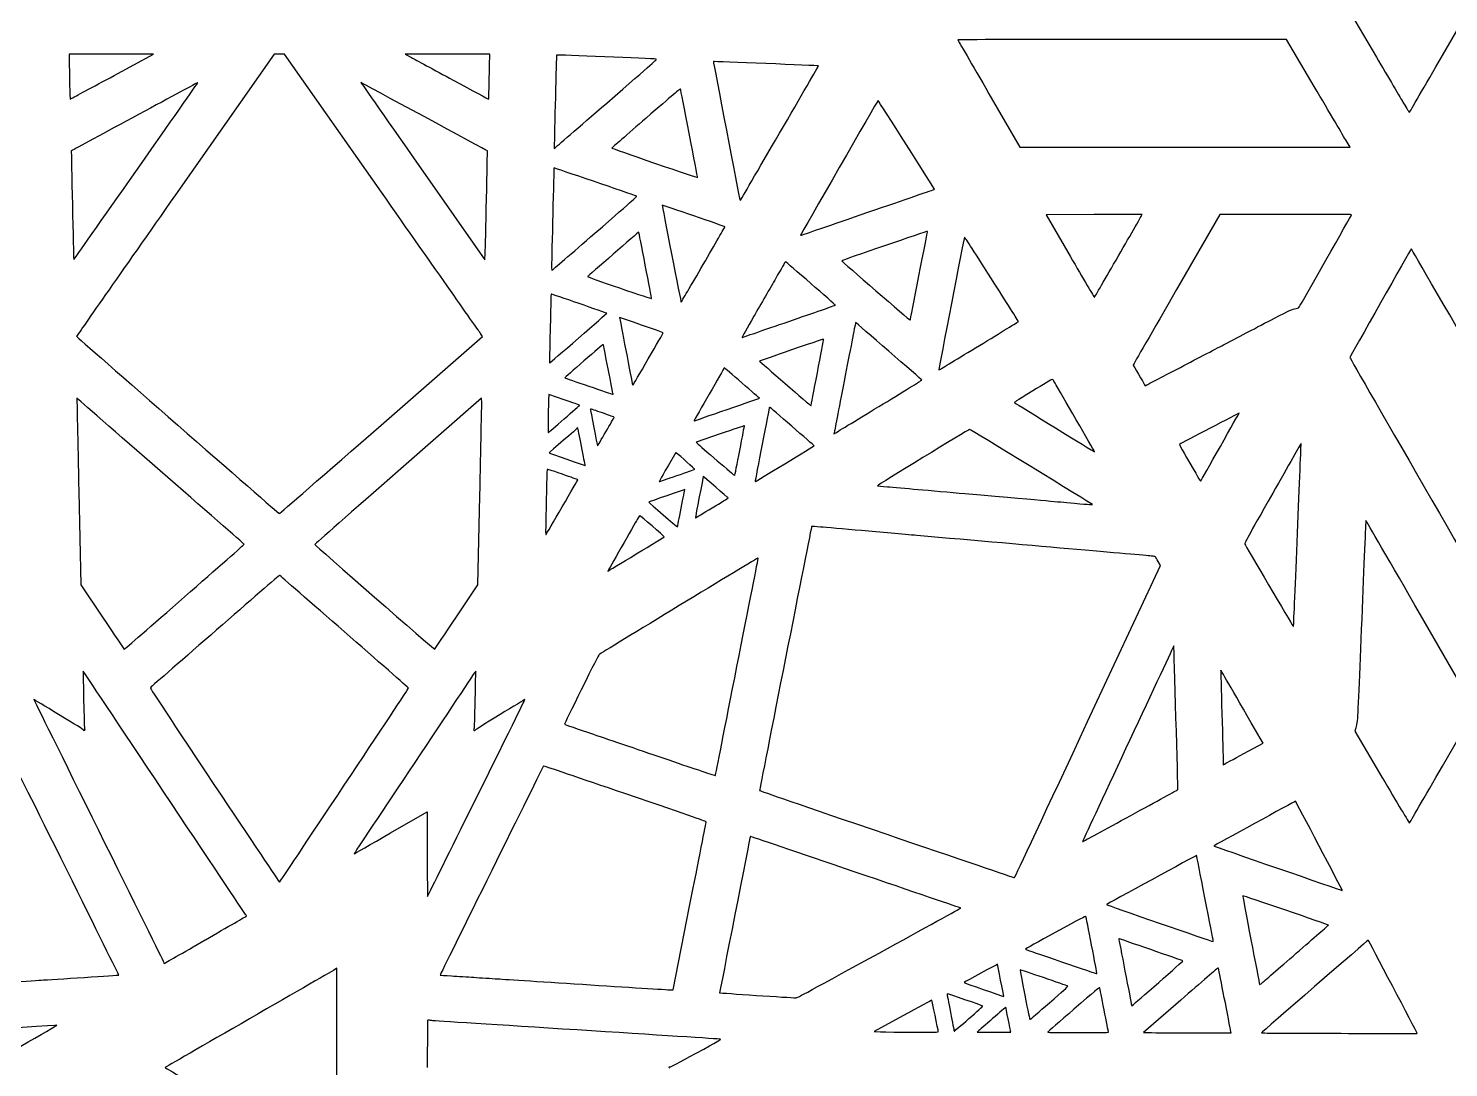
# Model space of a CAD drawing. Extents: x 18 to 192, y 74 to 223.
# Drawn here: x 95.5 to 149.2, y 148.5 to 187.8 of the extents above; entities that cross this region are included whole.
import ezdxf

# ---------------------------------------------------------------- set-up
doc = ezdxf.new("R2010")
doc.units = 0
doc.layers.add('Layer_1', color=7, linetype='CONTINUOUS')

msp = doc.modelspace()

# ---------------------------------------------------------------- linework, layer by layer
at = {"layer": 'Layer_1', "color": 7}
for points in [[(148.95758, 186.79231), (150.19416, 188.93496), (148.13019, 192.50973)], [(145.68337, 188.23722), (145.64557, 188.11529), (146.46191, 186.72821)], [(144.11281, 185.61272), (143.06394, 187.39424), (136.8486, 187.39424)], [(98.742834, 186.03273), (100.22989, 186.83689), (98.638234, 186.84089)], [(108.84915, 181.61968), (105.18843, 186.8436), (104.98976, 186.84275), (104.79109, 186.84191), (101.0587, 181.5131)], [(112.93541, 186.41003), (112.94441, 186.84395), (111.34407, 186.84366), (109.74373, 186.84338), (109.99067, 186.70983)], [(98.742514, 186.03351), (98.742834, 186.03273)], [(97.074014, 185.32409), (97.082014, 185.13695), (97.168714, 185.18315)], [(112.91644, 185.55638), (112.91681, 185.55631)], [(131.81316, 185.34289), (132.98366, 183.31616), (139.22426, 183.31616), (145.46486, 183.31616), (145.31327, 183.57366)], [(115.38221, 183.34685), (115.38145, 183.27175), (115.41385, 183.29745)], [(110.41717, 182.41179), (112.76383, 179.06281), (112.77283, 179.30922)], [(127.24188, 180.8606), (127.24186, 180.86082)], [(135.7886, 180.77269), (133.98024, 180.76869), (134.88636, 179.19918)], [(143.03572, 180.77528), (140.54864, 180.77528), (138.90822, 177.93396)], [(136.7097, 179.20732), (136.7097, 179.20783)], [(108.8381, 172.81102), (112.67228, 176.16331), (112.59108, 176.27953)], [(116.29475, 176.09799), (116.29516, 176.09799)], [(139.05286, 174.9935), (139.05286, 174.99383)], [(115.75541, 173.76771), (115.17686, 173.96874), (115.16786, 173.74918)], [(137.70012, 174.32997), (137.72012, 174.29817), (137.77972, 174.32847)], [(112.6405, 173.65533), (112.6365, 173.82322), (109.48356, 171.06594)], [(115.75734, 173.04279), (115.7576, 173.04279)], [(108.83812, 172.8109), (108.8381, 172.81102)], [(121.65664, 172.47491), (120.74472, 172.16085), (120.78302, 172.12285)], [(125.97335, 172.57312), (125.95415, 172.47742), (125.98415, 172.49642)], [(135.7951, 171.83281), (135.79485, 171.83277)], [(116.54975, 171.3036), (116.54958, 171.3036)], [(120.0042, 171.74728), (119.9731, 171.77118), (119.68461, 171.26898)], [(97.411524, 170.29657), (97.490824, 166.77054), (98.304644, 165.54683)], [(111.68372, 165.55498), (112.4908, 166.76652), (112.5675, 170.12699)], [(135.54613, 161.59693), (138.29645, 167.50055), (138.21005, 167.6506)], [(111.68337, 165.55498), (111.68372, 165.55498)], [(148.95731, 159.91053), (150.19404, 162.05381), (148.13037, 165.62819)], [(145.68341, 161.35521), (145.64571, 161.23368), (146.6727, 159.48897)], [(141.45383, 160.38782), (142.17558, 160.7823), (142.06767, 160.96921)], [(140.66795, 160.11282), (140.66861, 159.96063), (140.70041, 159.97703)], [(109.19708, 157.38268), (110.57703, 158.17947), (110.58103, 156.57781)], [(112.16523, 158.15576), (112.16473, 158.15571)], [(137.17402, 158.04394), (137.17388, 158.04395)], [(145.17004, 155.2151), (145.17003, 155.2148)], [(119.82623, 151.4436), (119.87533, 151.4456), (120.49973, 154.60677)], [(102.19153, 153.33827), (102.19183, 153.33825)], [(107.1688, 148.50505), (107.1688, 152.25995), (107.1088, 152.22495)], [(138.23302, 151.72777), (138.23252, 151.72772)], [(137.2047, 150.87726), (137.2127, 150.84486), (137.2601, 150.88436)], [(139.06803, 151.058), (137.66253, 149.83739), (137.79325, 149.82939)], [(128.55755, 150.45808), (127.475, 149.86542), (127.71121, 149.85742)], [(131.05595, 150.35887), (131.05599, 150.35933)], [(129.90096, 149.85442), (129.90096, 149.85483)], [(131.412, 149.8852), (131.3629, 149.8443), (132.00138, 149.8443), (132.63987, 149.8443), (132.63278, 149.87603)], [(139.44621, 149.81879), (140.96844, 149.81579), (140.96118, 149.85503)]]:
    msp.add_lwpolyline(points, dxfattribs=at)
for points in [[(148.95763, 186.79231)], [(117.36351, 184.98829)], [(120.48248, 183.84661)], [(123.89729, 183.84954)], [(99.562824, 182.40612)], [(112.82173, 181.3647)], [(116.91851, 180.06948)], [(118.82419, 178.85913)], [(121.00968, 178.88058)], [(129.16787, 178.45201)], [(124.2503, 176.73214)], [(131.45924, 175.82282)], [(118.9352, 175.31075)], [(125.3289, 174.78581)], [(117.60404, 173.99174)], [(127.648, 173.50794)], [(121.9215, 173.40133)], [(117.33164, 172.55338)], [(122.39302, 171.85037)], [(140.56156, 171.99722)], [(124.09998, 171.34952)], [(120.01969, 170.89945)], [(115.6827, 169.71547)], [(120.17935, 169.6668)], [(121.35015, 169.67744)], [(135.72852, 169.80241)], [(143.47751, 168.71666)], [(118.48399, 167.93467)], [(101.40397, 166.31078)], [(122.28873, 163.67169)], [(135.54616, 161.59694)], [(141.45391, 160.38786)], [(148.95727, 159.91053)], [(107.4434, 159.18427)], [(135.69462, 153.13382)], [(140.29452, 153.30498)], [(127.66761, 152.83883)], [(143.43337, 152.83282)], [(132.37126, 151.21204)], [(134.09823, 150.952)], [(136.33109, 149.85501)], [(148.00186, 149.80561)], [(107.16879, 148.50508)]]:
    msp.add_lwpolyline(points, close=True, dxfattribs=at)
for points in [[(136.8486, 187.39424), (133.306, 187.39424), (130.63527, 187.38924), (130.63795, 187.38194)], [(130.63795, 187.38194), (130.64095, 187.37494), (131.16938, 186.45758), (131.81316, 185.34289)], [(97.041614, 186.83989), (97.035614, 186.83389), (97.062214, 185.58827), (97.074014, 185.32409)], [(98.638234, 186.84089), (97.762824, 186.84289), (97.044344, 186.84189), (97.041614, 186.83989)], [(109.99067, 186.70983), (110.12649, 186.63643), (110.83452, 186.25285), (111.56406, 185.85751)], [(112.91681, 185.55631), (112.92181, 185.78719), (112.93031, 186.17137), (112.93541, 186.41003)], [(115.46831, 186.80844), (115.46231, 186.80244), (115.38601, 183.71841), (115.38221, 183.34685)], [(119.23261, 186.65709), (119.0628, 186.67009), (115.47424, 186.81438), (115.46831, 186.80844)], [(117.36352, 184.9883), (119.18897, 186.57367), (119.27849, 186.65359), (119.23261, 186.65709)], [(121.39802, 186.55755), (121.39102, 186.55055), (122.37863, 181.40672), (122.40375, 181.32193)], [(125.37027, 186.39794), (125.35877, 186.40694), (121.40643, 186.56596), (121.39802, 186.55755)], [(123.89727, 183.84957), (124.71027, 185.24888), (125.37312, 186.39565), (125.37027, 186.39794)], [(146.46191, 186.72821), (146.9109, 185.9653), (147.37308, 185.18034), (147.48898, 184.98385)], [(147.71038, 184.63812), (147.71638, 184.64412), (148.27752, 185.61387), (148.95763, 186.79231)], [(97.168714, 185.18315), (97.216414, 185.20855), (97.924634, 185.59122), (98.742514, 186.03351)], [(99.562744, 182.40606), (100.84554, 184.23768), (101.90217, 185.74551), (101.91081, 185.75678)], [(101.91081, 185.75678), (101.91981, 185.76808), (101.88521, 185.75478), (101.83481, 185.72738)], [(108.07472, 185.76392), (108.07272, 185.76192), (109.1265, 184.25372), (110.41717, 182.41179)], [(112.85499, 183.18039), (112.84289, 183.19249), (108.07902, 185.76714), (108.07472, 185.76392)], [(111.56406, 185.85751), (112.29361, 185.46217), (112.89426, 185.13824), (112.89884, 185.13764)], [(101.83481, 185.72738), (101.78431, 185.69988), (100.70487, 185.11648), (99.435934, 184.43091)], [(112.89884, 185.13764), (112.90384, 185.13708), (112.91134, 185.32549), (112.91644, 185.55638)], [(120.1538, 185.51945), (120.1458, 185.53745), (119.86103, 185.29679), (118.8528, 184.421)], [(120.48248, 183.84661), (120.30712, 184.75396), (120.15921, 185.50675), (120.1538, 185.51945)], [(145.31327, 183.57366), (145.22987, 183.71531), (144.68968, 184.63287), (144.11281, 185.61272)], [(115.41385, 183.29745), (115.43165, 183.31165), (116.309, 184.07248), (117.36351, 184.98829)], [(127.6224, 185.08514), (127.6105, 185.08714), (124.69587, 180.01904), (124.69516, 179.99507)], [(129.75774, 181.72912), (129.76574, 181.73512), (127.63484, 185.08308), (127.6224, 185.08514)], [(147.48898, 184.98385), (147.60488, 184.78735), (147.70451, 184.63177), (147.71038, 184.63812)], [(99.435934, 184.43091), (98.166984, 183.74534), (97.126954, 183.18316), (97.124734, 183.18164)], [(118.8528, 184.421), (118.14266, 183.80415), (117.56007, 183.29527), (117.55816, 183.29018)], [(120.7972, 182.18008), (120.7992, 182.18908), (120.65785, 182.93926), (120.48248, 183.84661)], [(122.41525, 181.30073), (122.41725, 181.30373), (123.08429, 182.45023), (123.89729, 183.84954)], [(97.124734, 183.18164), (97.118734, 183.17764), (97.208634, 179.10703), (97.215334, 179.08445)], [(112.82179, 181.3647), (112.84369, 182.35969), (112.85869, 183.17675), (112.85499, 183.18039)], [(117.55816, 183.29018), (117.55616, 183.28518), (118.28332, 183.02945), (119.17388, 182.72211)], [(115.37274, 182.53612), (115.36474, 182.52812), (115.28364, 179.16785), (115.28304, 178.83161)], [(118.47777, 181.4755), (118.30521, 181.5426), (115.37883, 182.5422), (115.37274, 182.53612)], [(119.17388, 182.72211), (120.21413, 182.3631), (120.79455, 182.1693), (120.7972, 182.18008)], [(97.225834, 179.07035), (97.227834, 179.07335), (98.280024, 180.57449), (99.562824, 182.40612)], [(101.0587, 181.5131), (99.005894, 178.58226), (97.326314, 176.17677), (97.326314, 176.16756)], [(112.59108, 176.27953), (112.54638, 176.34343), (110.86255, 178.74652), (108.84915, 181.61968)], [(116.9185, 180.06948), (118.51473, 181.45573), (118.51892, 181.4595), (118.47777, 181.4755)], [(127.24186, 180.86082), (128.62334, 181.33667), (129.75548, 181.72743), (129.75774, 181.72912)], [(112.77283, 179.30922), (112.77783, 179.44473), (112.79983, 180.3697), (112.82173, 181.3647)], [(119.46596, 181.12601), (119.46196, 181.12201), (119.61949, 180.29296), (119.81529, 179.28294)], [(121.83025, 180.30706), (121.83025, 180.32146), (119.47668, 181.13672), (119.46596, 181.12601)], [(122.40375, 181.32193), (122.40775, 181.30773), (122.41275, 181.29823), (122.41525, 181.30073)], [(124.71246, 179.98907), (124.72246, 179.99207), (125.8604, 180.38473), (127.24188, 180.8606)], [(137.60263, 180.77069), (137.59963, 180.77369), (136.78319, 180.77469), (135.7886, 180.77269)], [(136.7097, 179.20783), (137.20393, 180.06428), (137.60575, 180.76757), (137.60263, 180.77069)], [(145.5228, 180.76828), (145.5228, 180.77228), (144.40362, 180.77528), (143.03572, 180.77528)], [(143.55468, 177.28943), (143.59778, 177.35613), (145.5228, 180.75879), (145.5228, 180.76828)], [(115.30034, 178.66871), (115.31034, 178.67471), (116.03821, 179.305), (116.91851, 180.06948)], [(118.57919, 180.10912), (118.57419, 180.11412), (116.64555, 178.43731), (116.64145, 178.42425)], [(118.82419, 178.85913), (118.69122, 179.54485), (118.58096, 180.10734), (118.57919, 180.10912)], [(121.00968, 178.88058), (121.461, 179.65795), (121.83025, 180.29986), (121.83025, 180.30706)], [(124.69516, 179.99507), (124.69496, 179.98807), (124.70316, 179.98607), (124.71246, 179.98907)], [(129.49258, 180.13836), (129.49258, 180.15226), (126.24769, 179.03828), (126.24729, 179.02422)], [(129.16787, 178.45201), (129.34646, 179.37284), (129.49258, 180.1317), (129.49258, 180.13836)], [(130.88668, 179.91884), (130.87568, 179.89134), (129.91589, 174.93775), (129.9159, 174.90868)], [(131.91087, 178.34554), (131.15962, 179.52939), (130.89405, 179.93733), (130.88668, 179.91884)], [(147.78009, 179.47717), (147.76499, 179.47801), (145.45959, 175.39165), (145.45958, 175.36417)], [(154.00908, 168.67627), (154.01108, 168.69467), (147.79273, 179.4765), (147.78009, 179.47717)], [(97.215334, 179.08445), (97.218334, 179.07365), (97.223334, 179.06725), (97.225834, 179.07035)], [(115.28304, 178.83161), (115.28278, 178.69625), (115.28704, 178.6603), (115.30034, 178.66871)], [(119.06169, 177.59602), (119.06369, 177.60502), (118.95716, 178.17341), (118.82419, 178.85913)], [(119.81529, 179.28294), (120.01109, 178.27293), (120.17531, 177.45119), (120.18021, 177.45687)], [(120.18021, 177.45687), (120.18521, 177.46287), (120.55837, 178.10323), (121.00968, 178.88058)], [(124.12204, 178.99075), (124.11804, 178.99075), (123.95186, 178.70817), (123.75376, 178.3628)], [(126.00893, 177.34446), (126.01693, 177.35346), (124.14016, 178.99075), (124.12204, 178.99075)], [(126.24729, 179.02422), (126.24695, 179.01262), (128.83217, 176.76678), (128.83853, 176.77313)], [(134.88636, 179.19918), (135.38473, 178.33594), (135.79668, 177.63427), (135.80179, 177.6399)], [(135.80179, 177.6399), (135.80679, 177.6459), (136.21547, 178.35086), (136.7097, 179.20732)], [(116.64145, 178.42425), (116.63945, 178.41825), (117.1822, 178.22522), (117.8476, 177.99614)], [(123.75376, 178.3628), (123.55565, 178.01743), (123.18467, 177.37064), (122.92936, 176.92547)], [(128.83853, 176.77313), (128.84153, 176.77613), (128.98928, 177.53118), (129.16787, 178.45201)], [(132.92995, 176.73307), (132.92695, 176.74107), (132.4687, 177.4665), (131.91087, 178.34554)], [(115.26145, 177.76756), (115.25945, 177.76556), (115.24705, 177.31225), (115.23475, 176.76121)], [(117.37015, 177.03782), (117.37115, 177.04682), (115.26842, 177.77481), (115.26145, 177.76756)], [(117.8476, 177.99614), (118.60939, 177.73388), (119.05899, 177.5857), (119.06169, 177.59602)], [(138.90822, 177.93396), (138.00599, 176.37123), (137.2678, 175.08916), (137.2678, 175.08493)], [(124.2503, 176.73214), (125.21268, 177.06375), (126.00407, 177.33928), (126.00893, 177.34446)], [(142.61407, 176.8565), (143.17584, 177.15037), (143.27055, 177.19288), (143.42826, 177.22193)], [(143.42826, 177.22193), (143.51236, 177.23743), (143.52566, 177.24453), (143.55468, 177.28943)], [(115.23475, 176.76121), (115.22245, 176.21017), (115.20825, 175.62357), (115.20325, 175.45764)], [(116.29516, 176.09799), (116.88586, 176.61022), (117.36961, 177.03315), (117.37015, 177.03782)], [(117.8536, 176.87417), (117.8496, 176.87017), (118.31946, 174.42873), (118.34033, 174.34365)], [(119.50191, 176.2996), (119.50191, 176.3112), (117.86263, 176.88262), (117.8536, 176.87417)], [(122.92936, 176.92547), (122.67404, 176.48031), (122.47311, 176.11904), (122.48284, 176.12265)], [(122.48284, 176.12265), (122.49284, 176.12665), (123.28793, 176.40054), (124.2503, 176.73214)], [(126.77383, 176.69225), (126.77283, 176.69126), (126.5962, 175.78561), (126.38199, 174.67967)], [(129.27787, 174.51224), (129.27387, 174.52354), (126.77874, 176.69591), (126.77383, 176.69225)], [(131.45928, 175.82282), (132.27082, 176.31565), (132.93262, 176.72527), (132.92995, 176.73307)], [(141.63519, 176.3445), (141.87579, 176.47032), (142.31628, 176.70071), (142.61407, 176.8565)], [(97.326314, 176.16756), (97.326314, 176.14876), (104.96622, 169.4608), (104.98924, 169.45946)], [(115.20725, 175.16131), (115.21425, 175.16431), (115.70405, 175.58576), (116.29475, 176.09799)], [(118.93523, 175.31079), (119.2469, 175.84795), (119.50191, 176.29292), (119.50191, 176.2996)], [(140.73208, 175.87215), (140.9882, 176.00613), (141.3946, 176.21869), (141.63519, 176.3445)], [(117.23669, 175.86276), (117.23469, 175.86576), (116.90482, 175.58319), (116.50472, 175.23564)], [(117.4196, 174.93367), (117.3215, 175.44203), (117.23917, 175.86011), (117.23669, 175.86276)], [(124.35636, 175.65456), (123.68903, 175.42493), (123.14463, 175.23193), (123.14658, 175.22571)], [(125.56969, 176.04973), (125.56969, 176.06703), (125.29735, 175.97833), (124.35636, 175.65456)], [(125.3289, 174.78581), (125.46133, 175.46866), (125.56969, 176.03742), (125.56969, 176.04973)], [(129.9498, 174.90868), (129.9685, 174.91868), (130.64771, 175.32999), (131.45924, 175.82282)], [(139.05286, 174.99383), (139.72031, 175.34292), (140.47596, 175.73816), (140.73208, 175.87215)], [(115.20325, 175.45764), (115.19725, 175.26769), (115.19925, 175.15795), (115.20725, 175.16131)], [(116.50472, 175.23564), (116.10463, 174.88808), (115.77967, 174.60133), (115.78258, 174.59841)], [(118.35843, 174.32245), (118.36343, 174.32845), (118.62353, 174.77357), (118.9352, 175.31075)], [(123.14658, 175.22571), (123.15058, 175.21271), (125.07968, 173.53582), (125.08475, 173.5409)], [(137.2678, 175.08493), (137.2678, 175.07793), (137.6543, 174.4029), (137.70012, 174.32997)], [(145.45958, 175.36417), (145.45956, 175.33777), (151.64588, 164.60506), (151.66114, 164.60504)], [(115.78258, 174.59841), (115.79158, 174.58941), (117.57432, 173.97542), (117.59294, 173.97474)], [(117.60407, 173.99176), (117.60107, 174.00176), (117.51777, 174.42532), (117.4196, 174.93367)], [(121.81011, 174.97383), (121.79831, 174.95953), (120.6846, 173.00996), (120.67711, 172.99044)], [(122.47743, 174.40257), (122.11263, 174.71945), (121.81234, 174.97651), (121.81011, 174.97383)], [(125.08475, 173.5409), (125.08675, 173.5429), (125.19646, 174.10295), (125.3289, 174.78581)], [(126.38199, 174.67967), (126.16779, 173.57372), (125.9839, 172.62577), (125.97335, 172.57312)], [(127.64803, 173.50788), (128.54664, 174.05378), (129.28007, 174.50574), (129.27787, 174.51224)], [(129.9159, 174.90868), (129.91591, 174.89398), (129.9219, 174.89398), (129.9498, 174.90868)], [(134.20569, 174.54458), (134.19409, 174.54058), (133.86449, 174.34226), (133.47333, 174.10453)], [(134.31346, 174.40085), (134.25076, 174.51059), (134.22106, 174.55023), (134.20569, 174.54458)], [(137.77972, 174.32847), (137.81252, 174.34517), (138.3854, 174.64439), (139.05286, 174.9935)], [(117.59294, 173.97474), (117.60294, 173.97446), (117.60744, 173.98174), (117.60404, 173.99174)], [(118.34033, 174.34365), (118.34433, 174.32565), (118.35293, 174.31605), (118.35843, 174.32245)], [(123.13735, 173.82305), (123.13935, 173.82505), (122.84224, 174.08567), (122.47743, 174.40257)], [(133.47333, 174.10453), (132.77957, 173.68289), (132.76294, 173.67175), (132.79491, 173.65035)], [(135.79485, 171.83277), (135.77585, 171.86277), (134.49857, 174.07691), (134.31346, 174.40085)], [(97.336324, 173.82628), (97.334324, 173.82428), (97.367924, 172.23591), (97.411524, 170.29657)], [(103.65911, 168.30314), (103.61071, 168.35094), (97.339464, 173.82912), (97.336324, 173.82628)], [(112.5675, 170.12699), (112.6097, 171.97523), (112.6425, 173.56298), (112.6405, 173.65533)], [(115.16786, 173.74918), (115.14866, 173.26719), (115.13856, 172.51742), (115.15136, 172.52252)], [(116.34219, 173.56227), (116.33719, 173.56427), (116.07362, 173.65717), (115.75541, 173.76771)], [(115.7576, 173.04279), (116.08365, 173.32607), (116.34671, 173.55984), (116.34219, 173.56227)], [(116.74916, 173.42007), (116.73916, 173.41607), (117.00726, 172.02679), (117.01804, 172.02679)], [(117.2018, 173.26939), (116.95732, 173.35409), (116.75364, 173.42189), (116.74916, 173.42007)], [(121.92152, 173.40133), (122.58838, 173.63144), (123.13551, 173.8212), (123.13735, 173.82305)], [(123.5173, 173.49188), (123.5133, 173.48588), (122.97305, 170.69839), (122.97317, 170.68154)], [(125.20263, 172.02772), (125.20285, 172.03792), (123.52224, 173.498), (123.5173, 173.49188)], [(125.98415, 172.49642), (126.00065, 172.50682), (126.74939, 172.96204), (127.648, 173.50794)], [(132.79491, 173.65035), (132.89001, 173.58665), (135.79487, 171.80193), (135.8041, 171.80151)], [(115.15136, 172.52252), (115.15836, 172.52552), (115.4313, 172.75951), (115.75734, 173.04279)], [(117.64191, 173.09767), (117.64491, 173.10937), (117.49507, 173.16777), (117.2018, 173.26939)], [(117.33164, 172.55338), (117.49988, 172.84301), (117.6395, 173.08794), (117.64191, 173.09767)], [(120.67711, 172.99044), (120.67111, 172.97414), (120.67411, 172.96964), (120.68861, 172.97514)], [(120.68861, 172.97514), (120.69981, 172.97914), (121.25463, 173.17123), (121.9215, 173.40133)], [(141.27201, 173.26176), (141.26901, 173.26476), (139.09585, 172.12909), (139.02759, 172.08918)], [(140.56156, 171.99722), (140.95435, 172.69109), (141.27406, 173.26013), (141.27201, 173.26176)], [(104.98924, 169.45946), (104.99724, 169.45904), (106.72932, 170.96713), (108.83812, 172.8109)], [(116.27598, 172.70176), (116.27198, 172.70776), (115.18605, 171.76842), (115.18482, 171.75793)], [(116.41115, 172.01268), (116.33855, 172.3891), (116.27771, 172.69917), (116.27598, 172.70176)], [(117.01804, 172.02679), (117.02204, 172.02679), (117.1634, 172.26376), (117.33164, 172.55338)], [(122.57131, 172.78535), (122.56931, 172.78735), (122.1582, 172.64764), (121.65664, 172.47491)], [(122.39301, 171.8504), (122.49261, 172.36264), (122.57282, 172.78336), (122.57131, 172.78535)], [(131.08194, 172.64518), (131.04124, 172.63508), (127.58782, 170.5254), (127.59783, 170.51673)], [(135.72852, 169.80242), (135.68362, 169.84092), (131.09474, 172.64836), (131.08194, 172.64518)], [(116.54958, 171.3036), (116.54558, 171.3172), (116.48378, 171.63627), (116.41115, 172.01268)], [(120.78302, 172.12285), (120.9079, 171.99904), (122.20488, 170.88787), (122.20809, 170.90197)], [(122.20809, 170.90197), (122.21009, 170.91097), (122.29349, 171.33814), (122.39302, 171.85037)], [(124.09995, 171.34946), (124.70633, 171.71811), (125.20254, 172.02334), (125.20263, 172.02772)], [(135.8041, 171.80151), (135.8101, 171.80123), (135.8061, 171.81531), (135.7951, 171.83281)], [(139.02759, 172.08918), (139.00489, 172.07588), (139.04349, 172.00308), (139.4077, 171.37233)], [(139.83024, 170.70293), (139.83924, 170.72093), (140.16877, 171.30335), (140.56156, 171.99722)], [(143.61464, 172.11399), (143.61264, 172.11999), (143.12885, 171.2745), (142.5399, 170.23406)], [(143.4775, 168.71669), (143.5551, 170.57873), (143.6168, 172.10751), (143.61464, 172.11399)], [(115.18482, 171.75793), (115.18403, 171.75093), (116.51076, 171.28516), (116.54375, 171.2806)], [(116.54375, 171.2806), (116.55075, 171.27961), (116.55275, 171.2896), (116.54975, 171.3036)], [(119.68461, 171.26898), (119.37193, 170.72467), (119.34272, 170.67215), (119.35261, 170.67215)], [(120.69021, 171.13593), (120.69821, 171.14293), (120.1216, 171.65728), (120.0042, 171.74728)], [(122.98537, 170.67454), (122.99237, 170.67754), (123.49359, 170.98087), (124.09998, 171.34952)], [(139.4077, 171.37233), (139.78359, 170.72133), (139.81433, 170.67262), (139.83024, 170.70293)], [(109.48356, 171.06594), (107.74944, 169.54943), (106.32904, 168.30231), (106.32711, 168.29454)], [(115.11112, 171.12464), (115.10312, 171.10514), (115.05542, 169.04962), (115.05652, 168.76055)], [(115.69535, 170.94825), (115.2123, 171.11496), (115.11893, 171.14316), (115.11112, 171.12464)], [(115.68269, 169.71551), (116.00597, 170.27198), (116.27043, 170.73235), (116.27038, 170.73856)], [(116.27038, 170.73856), (116.27038, 170.74456), (116.01157, 170.83913), (115.69535, 170.94825)], [(119.35261, 170.67215), (119.35661, 170.67215), (119.6564, 170.77444), (120.01969, 170.89945)], [(120.01965, 170.89943), (120.38295, 171.02444), (120.6847, 171.13087), (120.69021, 171.13593)], [(121.01638, 170.865), (121.01338, 170.862), (120.71547, 169.32629), (120.71547, 169.31184)], [(121.95564, 170.05138), (121.95518, 170.05938), (121.02052, 170.86913), (121.01638, 170.865)], [(120.3143, 170.37149), (120.3093, 170.37949), (118.95164, 169.90311), (118.95481, 169.89422)], [(120.17935, 169.6668), (120.25445, 170.05292), (120.31518, 170.37002), (120.3143, 170.37149)], [(122.97317, 170.68154), (122.97317, 170.67554), (122.97917, 170.67154), (122.98537, 170.67454)], [(127.59783, 170.51673), (127.60383, 170.51173), (127.77385, 170.49333), (127.97564, 170.47623)], [(127.97564, 170.47623), (128.17743, 170.45913), (128.69813, 170.41383), (129.13275, 170.37567)], [(129.13275, 170.37567), (129.56737, 170.33747), (130.36112, 170.26774), (130.89664, 170.2207)], [(130.89664, 170.2207), (134.41109, 169.91205), (134.18722, 169.93182), (135.0453, 169.85441)], [(142.5399, 170.23406), (141.5849, 168.54698), (141.4707, 168.33881), (141.48405, 168.30952)], [(115.07592, 168.67585), (115.08642, 168.69115), (115.35943, 169.15898), (115.6827, 169.71547)], [(118.95481, 169.89422), (118.96081, 169.87652), (120.03017, 168.95211), (120.03673, 168.95867)], [(120.03673, 168.95867), (120.03973, 168.96167), (120.10423, 169.28066), (120.17935, 169.6668)], [(120.72987, 169.30584), (120.73787, 169.30884), (121.01691, 169.4757), (121.35015, 169.67744)], [(121.35015, 169.67753), (121.68339, 169.87926), (121.95586, 170.0475), (121.95564, 170.05138)], [(135.0453, 169.85441), (135.64173, 169.80061), (135.73932, 169.79321), (135.72852, 169.80241)], [(118.51923, 169.23627), (118.47163, 169.15287), (118.20013, 168.67939), (117.916, 168.18397)], [(118.61573, 169.38796), (118.61073, 169.38796), (118.56683, 169.31956), (118.51923, 169.23627)], [(119.53999, 168.58652), (119.53599, 168.60052), (118.62764, 169.38814), (118.61573, 169.38796)], [(120.71547, 169.31184), (120.71547, 169.30584), (120.72247, 169.30284), (120.72987, 169.30584)], [(146.06313, 169.19901), (146.06113, 169.19701), (145.99003, 167.51629), (145.90505, 165.46397)], [(148.13037, 165.62819), (146.99534, 167.5941), (146.06509, 169.20097), (146.06313, 169.19901)], [(115.05652, 168.76055), (115.05689, 168.66185), (115.05952, 168.65146), (115.07592, 168.67585)], [(118.48398, 167.93467), (119.06633, 168.2878), (119.54153, 168.58113), (119.53999, 168.58652)], [(125.11223, 168.97724), (125.10223, 168.96624), (123.14174, 159.01026), (123.14563, 158.99031)], [(125.45277, 168.95284), (125.26815, 168.96924), (125.11491, 168.98024), (125.11223, 168.97724)], [(127.002, 168.81656), (126.33454, 168.87516), (125.63739, 168.93649), (125.45277, 168.95284)], [(129.09044, 168.63302), (128.60926, 168.67532), (127.66946, 168.75796), (127.002, 168.81656)], [(137.96955, 167.85438), (137.87485, 167.86138), (133.48109, 168.24658), (129.09044, 168.63302)], [(143.33248, 165.25353), (143.33448, 165.29623), (143.39988, 166.85462), (143.47751, 168.71666)], [(101.40391, 166.31078), (102.65034, 167.40058), (103.66518, 168.29714), (103.65911, 168.30314)], [(106.32711, 168.29454), (106.32211, 168.27434), (110.85349, 164.31847), (110.86595, 164.33212)], [(117.916, 168.18397), (117.63187, 167.68856), (117.4052, 167.28533), (117.41229, 167.28792)], [(141.48405, 168.30952), (141.49955, 168.27562), (143.2638, 165.27416), (143.30528, 165.21123)], [(123.09572, 167.78841), (123.08972, 167.79441), (117.13221, 164.17339), (117.08595, 164.13498)], [(117.41229, 167.28792), (117.41929, 167.29092), (117.90164, 167.58154), (118.48399, 167.93467)], [(122.28873, 163.67169), (122.73505, 165.93342), (123.09819, 167.78594), (123.09572, 167.78841)], [(138.10464, 167.82328), (138.09134, 167.83908), (138.05074, 167.84848), (137.96955, 167.85438)], [(138.21005, 167.6506), (138.16255, 167.7331), (138.11505, 167.81083), (138.10464, 167.82328)], [(104.99662, 167.12767), (104.98762, 167.13067), (100.29058, 163.03934), (100.11494, 162.87528)], [(109.87354, 162.86043), (109.86654, 162.87763), (105.01787, 167.1205), (104.99662, 167.12767)], [(99.128104, 164.32622), (99.133104, 164.32822), (100.15754, 165.22097), (101.40397, 166.31078)], [(98.304644, 165.54683), (98.752254, 164.8738), (99.122804, 164.32452), (99.128104, 164.32622)], [(110.86595, 164.33212), (110.87195, 164.33812), (111.23948, 164.88863), (111.68337, 165.55498)], [(145.90505, 165.46397), (145.82005, 163.41165), (145.74391, 161.67494), (145.73581, 161.60461)], [(143.30528, 165.21123), (143.32848, 165.17603), (143.32858, 165.17623), (143.33248, 165.25353)], [(138.80361, 164.4562), (138.79961, 164.4602), (135.51362, 157.41839), (135.3734, 157.10681)], [(138.95724, 159.02192), (138.96224, 159.02692), (138.809, 164.45082), (138.80361, 164.4562)], [(117.08595, 164.13498), (117.05965, 164.11318), (116.84697, 163.69674), (116.40417, 162.80004)], [(97.573244, 163.50313), (97.565244, 163.50384), (97.609844, 161.43852), (97.619244, 161.35892)], [(100.60008, 158.96312), (98.939204, 161.45975), (97.577124, 163.50275), (97.573244, 163.50313)], [(112.41286, 163.50013), (112.40686, 163.50613), (107.80701, 156.59801), (107.81271, 156.59119)], [(112.39556, 162.43782), (112.40756, 163.01955), (112.41536, 163.49758), (112.41286, 163.50013)], [(121.47383, 159.55047), (121.47583, 159.55547), (121.84242, 161.40996), (122.28873, 163.67169)], [(140.57625, 163.54216), (140.57525, 163.54016), (140.59465, 162.80219), (140.62045, 161.9019)], [(142.06767, 160.96921), (141.11938, 162.61159), (140.57839, 163.54489), (140.57625, 163.54216)], [(100.11494, 162.87528), (100.09864, 162.86008), (100.49369, 162.25874), (102.54205, 159.181)], [(107.4434, 159.18427), (108.78333, 161.19742), (109.8769, 162.85169), (109.87354, 162.86043)], [(116.40417, 162.80004), (116.05023, 162.0833), (115.76317, 161.49433), (115.76627, 161.49122)], [(95.712374, 162.42408), (95.709374, 162.42108), (96.805904, 160.20091), (98.148604, 157.48987)], [(96.641674, 161.86721), (96.133334, 162.17626), (95.715144, 162.42686), (95.712374, 162.42408)], [(112.16473, 158.15571), (114.02617, 161.91294), (114.28297, 162.43404), (114.26969, 162.42721)], [(112.35646, 161.3227), (112.36826, 161.3623), (112.38036, 161.70791), (112.39556, 162.43782)], [(114.26969, 162.42721), (114.26469, 162.42421), (113.84267, 162.16911), (113.33304, 161.85995)], [(97.590544, 161.26512), (97.573144, 161.29352), (97.295364, 161.46978), (96.641674, 161.86721)], [(113.33304, 161.85995), (112.69329, 161.47188), (112.40171, 161.28747), (112.39116, 161.2643)], [(140.62045, 161.9019), (140.64625, 161.00161), (140.66755, 160.19653), (140.66795, 160.11282)], [(145.73581, 161.60461), (145.72781, 161.53431), (145.70411, 161.42205), (145.68341, 161.35521)], [(97.615244, 161.25042), (97.615244, 161.23132), (97.609244, 161.23502), (97.590544, 161.26512)], [(97.631844, 161.26572), (97.621544, 161.27172), (97.615344, 161.26628), (97.615244, 161.25042)], [(97.619244, 161.35892), (97.622244, 161.33172), (97.630344, 161.29742), (97.636844, 161.28252)], [(97.636844, 161.28252), (97.644844, 161.26332), (97.643844, 161.25842), (97.631844, 161.26572)], [(112.35746, 161.248), (112.34256, 161.2619), (112.34236, 161.2764), (112.35646, 161.3227)], [(112.39116, 161.2643), (112.37896, 161.2375), (112.37216, 161.2342), (112.35746, 161.248)], [(115.76627, 161.49122), (115.76927, 161.48822), (116.26349, 161.31786), (116.86432, 161.11285)], [(116.86432, 161.11285), (117.46516, 160.90784), (118.74732, 160.47043), (119.71358, 160.14081)], [(132.77758, 155.6909), (132.78758, 155.6919), (134.03348, 158.34996), (135.54616, 161.59694)], [(119.71358, 160.14081), (120.67984, 159.81118), (121.47195, 159.54553), (121.47383, 159.55047)], [(140.70041, 159.97703), (140.71791, 159.98603), (141.05695, 160.1709), (141.45391, 160.38786)], [(96.965584, 155.96142), (95.680474, 158.55458), (95.001014, 159.91118), (94.988624, 159.90858)], [(114.97752, 159.91546), (114.96282, 159.90066), (111.06422, 152.01193), (111.06919, 152.00695)], [(118.05236, 158.87124), (116.3628, 159.44716), (114.97912, 159.91706), (114.97752, 159.91546)], [(146.6727, 159.48897), (147.23754, 158.52939), (147.70438, 157.74944), (147.71012, 157.75576)], [(147.71012, 157.75576), (147.71612, 157.76176), (148.27707, 158.73173), (148.95727, 159.91053)], [(103.68812, 154.33426), (103.65062, 154.38356), (102.26095, 156.4665), (100.60008, 158.96312)], [(102.54205, 159.181), (103.88767, 157.15916), (104.9928, 155.5092), (104.9979, 155.51445)], [(104.9979, 155.51445), (105.0029, 155.51945), (106.10347, 157.17111), (107.4434, 159.18427)], [(123.14563, 158.99031), (123.14863, 158.97621), (124.68858, 158.44411), (127.9545, 157.32902)], [(137.17388, 158.04395), (138.15292, 158.58003), (138.95543, 159.02013), (138.95724, 159.02192)], [(121.12419, 157.79588), (121.12433, 157.82078), (120.76764, 157.94568), (118.05236, 158.87124)], [(143.40242, 158.57904), (143.38302, 158.57904), (140.31577, 156.89794), (140.31596, 156.88743)], [(145.17003, 155.2148), (145.17003, 155.237), (143.41407, 158.57904), (143.40242, 158.57904)], [(110.59003, 154.982), (110.59303, 154.985), (111.30201, 156.41339), (112.16523, 158.15576)], [(135.3714, 157.06061), (135.3838, 157.06561), (136.19497, 157.50786), (137.17402, 158.04394)], [(98.148604, 157.48987), (99.491294, 154.77883), (100.59787, 152.53371), (100.60765, 152.50073)], [(107.81271, 156.59119), (107.81471, 156.58819), (108.43811, 156.94445), (109.19708, 157.38268)], [(120.49973, 154.60677), (120.84313, 156.34525), (121.12413, 157.78035), (121.12419, 157.79588)], [(127.9545, 157.32902), (130.59716, 156.42673), (132.76755, 155.68958), (132.77758, 155.6909)], [(122.79561, 157.24866), (122.78661, 157.23866), (121.62878, 151.33927), (121.63453, 151.33351)], [(126.76283, 155.89965), (124.58238, 156.64332), (122.79712, 157.25037), (122.79561, 157.24866)], [(135.3734, 157.10681), (135.3515, 157.05811), (135.3512, 157.05291), (135.3714, 157.06061)], [(140.31596, 156.88743), (140.3161, 156.88043), (145.12311, 155.21364), (145.15944, 155.2081)], [(110.58103, 156.57781), (110.58303, 155.69691), (110.58703, 154.9788), (110.59003, 154.982)], [(139.6628, 156.52741), (139.6558, 156.53441), (136.28616, 154.69574), (136.26201, 154.67187)], [(139.97852, 154.92837), (139.80896, 155.80375), (139.66689, 156.52332), (139.6628, 156.52741)], [(98.919844, 152.00554), (98.921844, 152.00854), (98.042534, 153.78831), (96.965584, 155.96142)], [(130.74654, 154.54136), (130.73594, 154.54436), (128.94329, 155.156), (126.76283, 155.89965)], [(145.15944, 155.2081), (145.16544, 155.20725), (145.17004, 155.2101), (145.17004, 155.2151)], [(136.26201, 154.67187), (136.25201, 154.66187), (140.2409, 153.27606), (140.28432, 153.27408)], [(140.29452, 153.30502), (140.29052, 153.32242), (140.14808, 154.05299), (139.97852, 154.92837)], [(141.40687, 155.00404), (141.39887, 154.99604), (142.02316, 151.72281), (142.04555, 151.65267)], [(144.6441, 153.89111), (144.6491, 153.90521), (141.41855, 155.01572), (141.40687, 155.00404)], [(102.19183, 153.33825), (103.0471, 153.8319), (103.749, 154.2378), (103.75162, 154.24026)], [(103.75162, 154.24026), (103.75462, 154.24226), (103.72562, 154.28506), (103.68812, 154.33426)], [(127.66761, 152.83883), (129.37161, 153.77181), (130.75713, 154.53795), (130.74654, 154.54136)], [(135.47887, 154.22028), (135.47087, 154.23898), (135.2655, 154.13178), (134.3204, 153.61406)], [(135.69462, 153.13382), (135.58159, 153.71887), (135.4845, 154.20777), (135.47887, 154.22028)], [(134.3204, 153.61406), (133.68887, 153.26814), (133.18087, 152.98227), (133.19151, 152.97877)], [(143.43338, 152.83277), (144.0975, 153.4093), (144.64232, 153.88555), (144.6441, 153.89111)], [(100.63095, 152.44073), (100.63395, 152.44073), (101.33627, 152.84462), (102.19153, 153.33827)], [(135.89605, 152.059), (135.89805, 152.065), (135.80765, 152.54877), (135.69462, 153.13382)], [(136.72208, 153.38112), (136.72008, 153.37912), (137.1888, 150.94562), (137.2047, 150.87726)], [(139.1478, 152.54169), (139.1378, 152.55169), (136.7271, 153.3856), (136.72208, 153.38112)], [(140.28432, 153.27408), (140.29592, 153.27352), (140.29952, 153.28458), (140.29452, 153.30498)], [(146.15327, 153.3212), (146.13737, 153.3232), (142.10924, 149.825), (142.11764, 149.81621)], [(148.00186, 149.80563), (147.96676, 149.88793), (146.16211, 153.31997), (146.15327, 153.3212)], [(100.60765, 152.50073), (100.61765, 152.46773), (100.62795, 152.44073), (100.63095, 152.44073)], [(124.49454, 151.14418), (124.56844, 151.14218), (124.60924, 151.16428), (127.66761, 152.83883)], [(133.19151, 152.97877), (133.20211, 152.97577), (133.81411, 152.76439), (134.55141, 152.51016)], [(134.55141, 152.51016), (135.28872, 152.25594), (135.89381, 152.05291), (135.89605, 152.059)], [(138.23252, 151.72772), (138.74158, 152.16988), (139.15346, 152.53617), (139.1478, 152.54169)], [(142.13875, 151.70917), (142.18665, 151.75067), (142.76926, 152.2563), (143.43337, 152.83282)], [(97.620214, 151.91804), (98.332904, 151.96354), (98.917744, 152.00294), (98.919844, 152.00554)], [(107.1088, 152.22495), (107.0758, 152.20565), (105.6169, 151.36331), (103.86677, 150.35301)], [(111.06919, 152.00695), (111.07319, 152.00295), (111.26512, 151.98825), (111.4965, 151.97345)], [(111.4965, 151.97345), (111.72788, 151.95865), (112.11086, 151.93415), (112.34758, 151.91895)], [(132.13764, 152.41058), (132.13264, 152.41558), (130.89297, 151.74142), (130.87249, 151.72281)], [(132.37125, 151.21203), (132.37125, 151.23343), (132.1429, 152.40497), (132.13764, 152.41058)], [(132.99428, 152.19807), (132.99128, 152.19107), (133.07098, 151.76408), (133.17067, 151.24905)], [(134.79434, 151.58528), (134.75214, 151.61288), (132.99883, 152.20973), (132.99428, 152.19807)], [(140.48287, 152.28203), (140.47787, 152.28003), (139.84106, 151.72934), (139.06803, 151.058)], [(140.96118, 149.85503), (140.82298, 150.59308), (140.48964, 152.2845), (140.48287, 152.28203)], [(94.539354, 151.72103), (95.148604, 151.75953), (95.799484, 151.80103), (95.985744, 151.81323)], [(95.985744, 151.81323), (96.172014, 151.82543), (96.907524, 151.87253), (97.620214, 151.91804)], [(112.34758, 151.91895), (112.58429, 151.90375), (112.99387, 151.87765), (113.25774, 151.86085)], [(113.25774, 151.86085), (113.52162, 151.84405), (115.09642, 151.74283), (116.7573, 151.63586)], [(116.7573, 151.63586), (118.41818, 151.5289), (119.7992, 151.44237), (119.82623, 151.4436)], [(130.87249, 151.72281), (130.86449, 151.71581), (132.32462, 151.20205), (132.36066, 151.19964)], [(134.09823, 150.952), (134.61808, 151.40339), (134.80813, 151.57628), (134.79434, 151.58528)], [(136.00107, 151.5265), (135.99307, 151.5458), (135.80144, 151.38607), (135.02414, 150.7109)], [(136.16759, 150.69111), (136.08169, 151.13738), (136.00675, 151.5133), (136.00107, 151.5265)], [(137.2601, 150.88436), (137.2862, 150.90606), (137.72397, 151.2856), (138.23302, 151.72777)], [(142.04555, 151.65267), (142.04955, 151.64007), (142.08065, 151.65867), (142.13875, 151.70917)], [(121.63453, 151.33351), (121.64153, 151.32651), (124.34763, 151.1475), (124.49454, 151.14418)], [(129.65415, 151.05075), (129.64615, 151.05075), (129.15295, 150.78405), (128.55755, 150.45808)], [(129.90096, 149.85483), (129.89496, 149.93553), (129.66433, 151.05075), (129.65415, 151.05075)], [(130.23254, 151.29449), (130.22854, 151.29049), (130.28564, 150.97552), (130.35975, 150.59486)], [(131.5834, 150.83409), (131.5666, 150.85019), (130.24031, 151.30227), (130.23254, 151.29449)], [(132.36066, 151.19964), (132.36666, 151.19921), (132.37126, 151.20464), (132.37126, 151.21204)], [(133.17067, 151.24905), (133.29463, 150.60882), (133.3569, 150.31556), (133.36757, 150.32188)], [(133.36757, 150.32188), (133.37657, 150.32688), (133.70494, 150.61051), (134.09823, 150.952)], [(103.86677, 150.35301), (102.11664, 149.34272), (100.68004, 148.5115), (100.67433, 148.50588)], [(130.35975, 150.59486), (130.43385, 150.2142), (130.49447, 149.89859), (130.49447, 149.89351)], [(130.50677, 149.88851), (130.51377, 149.89151), (130.76069, 150.10276), (131.05595, 150.35887)], [(131.05599, 150.35933), (131.35126, 150.61545), (131.58859, 150.82909), (131.5834, 150.83409)], [(131.95496, 150.3562), (131.68332, 150.11966), (131.43899, 149.90771), (131.412, 149.8852)], [(132.45278, 150.78291), (132.45078, 150.78491), (132.2266, 150.59275), (131.95496, 150.3562)], [(132.54118, 150.34364), (132.49468, 150.58338), (132.45498, 150.78105), (132.45278, 150.78291)], [(132.63278, 149.87603), (132.62878, 149.89343), (132.58768, 150.10392), (132.54118, 150.34364)], [(135.02414, 150.7109), (134.4925, 150.2491), (134.04823, 149.86207), (134.03686, 149.85081)], [(136.33109, 149.85503), (136.32709, 149.86863), (136.25349, 150.24485), (136.16759, 150.69111)], [(96.582404, 150.10562), (96.575404, 150.11062), (88.301834, 149.58075), (88.295694, 149.57462)], [(95.220684, 149.3151), (95.971824, 149.74808), (96.584604, 150.10382), (96.582404, 150.10562)], [(110.60856, 150.30329), (110.58516, 150.31229), (110.58386, 150.22089), (110.58386, 148.50337)], [(110.7532, 150.28069), (110.6872, 150.28769), (110.62214, 150.29799), (110.60856, 150.30329)], [(116.24242, 149.92813), (113.28932, 150.1149), (110.81917, 150.27355), (110.7532, 150.28069)], [(121.6535, 149.5784), (121.6305, 149.5844), (119.19552, 149.74137), (116.24242, 149.92813)], [(127.71121, 149.85742), (128.08981, 149.84532), (129.90189, 149.84282), (129.90096, 149.85442)], [(130.49447, 149.89351), (130.49447, 149.88851), (130.50047, 149.88651), (130.50677, 149.88851)], [(134.03686, 149.85081), (134.01886, 149.83291), (134.16267, 149.83031), (135.17729, 149.83031)], [(135.17729, 149.83031), (136.27645, 149.83031), (136.33798, 149.83131), (136.33109, 149.85501)], [(137.79325, 149.82939), (137.86515, 149.82539), (138.60898, 149.82039), (139.44621, 149.81879)], [(142.11764, 149.81621), (142.12164, 149.81221), (143.35099, 149.80561), (144.85017, 149.80131)], [(144.85017, 149.80131), (146.34936, 149.79731), (147.67349, 149.79231), (147.79267, 149.79071)], [(147.79267, 149.79071), (147.96146, 149.78871), (148.00772, 149.79171), (148.00186, 149.80561)], [(120.74847, 149.05001), (121.60293, 149.51767), (121.69123, 149.56922), (121.6535, 149.5784)], [(119.75598, 148.53181), (119.78948, 148.53181), (120.05452, 148.67021), (120.74847, 149.05001)], [(100.67433, 148.50588), (100.66533, 148.49688), (107.13142, 144.75182), (107.15819, 144.75065)], [(107.15819, 144.75065), (107.16419, 144.75037), (107.16879, 146.43989), (107.16879, 148.50508)], [(119.72678, 148.51201), (119.71328, 148.52831), (119.71878, 148.53181), (119.75598, 148.53181)], [(119.72478, 148.48491), (119.73878, 148.49091), (119.73918, 148.49681), (119.72678, 148.51201)]]:
    msp.add_open_spline(points, degree=3, dxfattribs=at)

doc.saveas('drawing.dxf')
